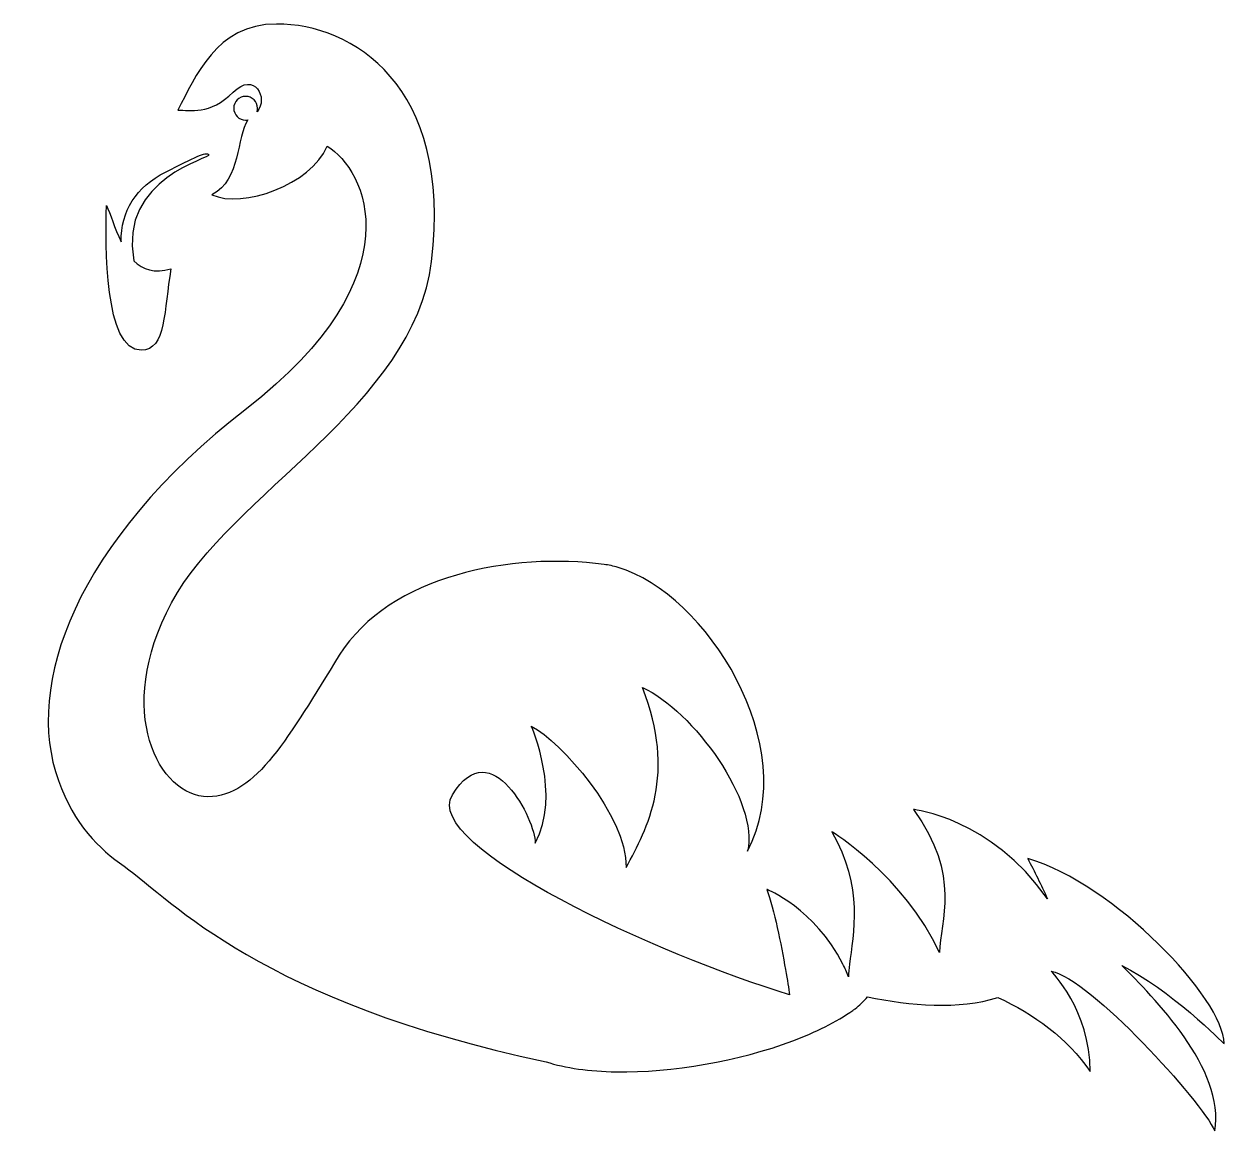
# Model space of a CAD drawing. Header units: centimetres. Extents: x -5.4 to 5.2, y -4.9 to 4.9.
import ezdxf

# ---------------------------------------------------------------- set-up
doc = ezdxf.new("R2010")
doc.units = ezdxf.units.CM
doc.header["$MEASUREMENT"] = 0
doc.layers.add('Layer 1', color=7, linetype='Continuous')

msp = doc.modelspace()

# ---------------------------------------------------------------- linework, layer by layer
at = {"layer": 'Layer 1', "color": 13}
for points, knots in [([(4.29965, -3.43731), (4.57124, -3.70888), (5.22138, -4.35904), (5.12264, -4.90218), (5.12264, -4.90218), (5.00744, -4.63884), (4.01988, -3.55251), (3.67423, -3.48666), (3.67423, -3.48666), (3.67423, -3.48666), (4.01988, -3.83231), (4.01988, -4.3755), (4.01988, -4.3755), (3.81546, -4.07888), (3.5223, -3.86689), (3.2015, -3.71923), (3.2015, -3.71923), (2.86019, -3.83036), (2.42265, -3.79397), (2.04892, -3.71386), (2.04892, -3.71386), (2.01286, -3.75418), (1.97259, -3.79519), (1.93933, -3.81901), (1.93933, -3.81901), (1.93933, -3.81901), (1.93936, -3.81901), (1.93938, -3.81901), (1.93938, -3.81901), (1.93247, -3.82398), (1.92557, -3.82888), (1.9185, -3.83385), (1.9185, -3.83385), (1.77131, -3.9364), (1.58896, -4.02689), (1.387, -4.10343), (1.387, -4.10343), (0.90771, -4.28464), (0.31763, -4.38622), (-0.17812, -4.37799), (-0.17812, -4.37799), (-0.41265, -4.37415), (-0.62617, -4.34568), (-0.7965, -4.28941), (-0.7965, -4.28941), (-3.31404, -3.75889), (-4.10559, -2.86675), (-4.53221, -2.55753), (-4.53221, -2.55753), (-4.75494, -2.40629), (-4.97491, -2.18603), (-5.11511, -1.79844), (-5.11511, -1.79844), (-5.41928, -0.9577), (-4.97189, 0.31262), (-3.45122, 1.49343), (-3.45122, 1.49343), (-1.93053, 2.67405), (-2.39569, 3.62224), (-2.73573, 3.81909), (-2.73573, 3.81909), (-2.87876, 3.47923), (-3.48709, 3.26444), (-3.75538, 3.3897), (-3.75538, 3.3897), (-3.4963, 3.52382), (-3.54173, 3.90323), (-3.43656, 4.05283), (-3.43656, 4.05283), (-3.44331, 4.05151), (-3.45024, 4.05087), (-3.4573, 4.05087), (-3.4573, 4.05087), (-3.51556, 4.05087), (-3.56263, 4.09794), (-3.56263, 4.15623), (-3.56263, 4.15623), (-3.56263, 4.21449), (-3.51556, 4.26153), (-3.4573, 4.26153), (-3.4573, 4.26153), (-3.39904, 4.26153), (-3.35197, 4.21446), (-3.35197, 4.15623), (-3.35197, 4.15623), (-3.35197, 4.14554), (-3.35364, 4.13514), (-3.35657, 4.12527), (-3.35657, 4.12527), (-3.25124, 4.24378), (-3.37977, 4.48672), (-3.56789, 4.2986), (-3.56789, 4.2986), (-3.77366, 4.09286), (-3.95191, 4.14041), (-4.05708, 4.14041), (-4.05708, 4.14041), (-3.90172, 4.43092), (-3.72164, 4.90217), (-3.18393, 4.90217), (-3.18393, 4.90217), (-2.51453, 4.90217), (-1.62408, 4.36747), (-1.8122, 2.79934), (-1.8122, 2.79934), (-1.96561, 1.5204), (-3.59441, 0.74191), (-4.11323, -0.22408), (-4.11323, -0.22408), (-4.63203, -1.19026), (-4.22055, -1.94162), (-3.79128, -1.94162), (-3.79128, -1.94162), (-3.36186, -1.94162), (-3.07561, -1.40489), (-2.62825, -0.68924), (-2.62825, -0.68924), (-2.18105, 0.02641), (-1.08962, 0.22307), (-0.28457, 0.11578), (-0.28457, 0.11578), (-0.24361, 0.11033), (-0.20197, 0.10128), (-0.16035, 0.08911), (-0.16035, 0.08911), (0.61686, -0.13819), (1.47787, -1.49098), (0.98559, -2.42472), (0.98559, -2.42472), (1.09291, -1.9953), (0.50251, -1.17231), (0.05531, -0.97549), (0.05531, -0.97549), (0.35948, -1.74479), (0.10005, -2.21901), (-0.08788, -2.56775), (-0.08788, -2.56775), (-0.08788, -2.1028), (-0.66017, -1.45888), (-0.92849, -1.31569), (-0.92849, -1.31569), (-0.92291, -1.32871), (-0.66282, -1.92831), (-0.89293, -2.35312), (-0.89293, -2.35312), (-0.89293, -2.15627), (-1.27758, -1.36014), (-1.62638, -1.9237), (-1.62638, -1.9237), (-1.91078, -2.38294), (0.22036, -3.3524), (1.35807, -3.6954), (1.35807, -3.6954), (1.35032, -3.64404), (1.33794, -3.5652), (1.32182, -3.47289), (1.32182, -3.47289), (1.28279, -3.24805), (1.22257, -2.94341), (1.15593, -2.76251), (1.15593, -2.76251), (1.15593, -2.76251), (1.58482, -2.93399), (1.82977, -3.42381), (1.82977, -3.42381), (1.84752, -3.45956), (1.86448, -3.49691), (1.88012, -3.5361), (1.88012, -3.5361), (1.88012, -3.50398), (1.88359, -3.46678), (1.88885, -3.425), (1.88885, -3.425), (1.9206, -3.16674), (2.01527, -2.73386), (1.732, -2.25226), (1.732, -2.25226), (1.732, -2.25226), (2.37388, -2.64728), (2.68662, -3.32213), (2.68662, -3.32213), (2.68662, -3.04231), (2.88416, -2.64728), (2.45619, -2.05475), (2.45619, -2.05475), (2.45619, -2.05475), (3.13926, -2.12883), (3.64129, -2.8448), (3.64129, -2.8448), (3.58464, -2.72105), (3.5262, -2.60252), (3.46616, -2.48909), (3.46616, -2.48909), (4.22903, -2.70949), (5.20492, -3.73361), (5.20492, -4.12861), (5.20492, -4.12861), (5.20492, -4.12858), (4.71116, -3.63479), (4.29965, -3.43731)], [0, 0, 0, 0, 0.01960784, 0.01960784, 0.01960784, 0.01960784, 0.03921569, 0.03921569, 0.03921569, 0.03921569, 0.05882353, 0.05882353, 0.05882353, 0.05882353, 0.07843137, 0.07843137, 0.07843137, 0.07843137, 0.09803922, 0.09803922, 0.09803922, 0.09803922, 0.11764706, 0.11764706, 0.11764706, 0.11764706, 0.1372549, 0.1372549, 0.1372549, 0.1372549, 0.15686275, 0.15686275, 0.15686275, 0.15686275, 0.17647059, 0.17647059, 0.17647059, 0.17647059, 0.19607843, 0.19607843, 0.19607843, 0.19607843, 0.21568627, 0.21568627, 0.21568627, 0.21568627, 0.23529412, 0.23529412, 0.23529412, 0.23529412, 0.25490196, 0.25490196, 0.25490196, 0.25490196, 0.2745098, 0.2745098, 0.2745098, 0.2745098, 0.29411765, 0.29411765, 0.29411765, 0.29411765, 0.31372549, 0.31372549, 0.31372549, 0.31372549, 0.33333333, 0.33333333, 0.33333333, 0.33333333, 0.35294118, 0.35294118, 0.35294118, 0.35294118, 0.37254902, 0.37254902, 0.37254902, 0.37254902, 0.39215686, 0.39215686, 0.39215686, 0.39215686, 0.41176471, 0.41176471, 0.41176471, 0.41176471, 0.43137255, 0.43137255, 0.43137255, 0.43137255, 0.45098039, 0.45098039, 0.45098039, 0.45098039, 0.47058824, 0.47058824, 0.47058824, 0.47058824, 0.49019608, 0.49019608, 0.49019608, 0.49019608, 0.50980392, 0.50980392, 0.50980392, 0.50980392, 0.52941176, 0.52941176, 0.52941176, 0.52941176, 0.54901961, 0.54901961, 0.54901961, 0.54901961, 0.56862745, 0.56862745, 0.56862745, 0.56862745, 0.58823529, 0.58823529, 0.58823529, 0.58823529, 0.60784314, 0.60784314, 0.60784314, 0.60784314, 0.62745098, 0.62745098, 0.62745098, 0.62745098, 0.64705882, 0.64705882, 0.64705882, 0.64705882, 0.66666667, 0.66666667, 0.66666667, 0.66666667, 0.68627451, 0.68627451, 0.68627451, 0.68627451, 0.70588235, 0.70588235, 0.70588235, 0.70588235, 0.7254902, 0.7254902, 0.7254902, 0.7254902, 0.74509804, 0.74509804, 0.74509804, 0.74509804, 0.76470588, 0.76470588, 0.76470588, 0.76470588, 0.78431373, 0.78431373, 0.78431373, 0.78431373, 0.80392157, 0.80392157, 0.80392157, 0.80392157, 0.82352941, 0.82352941, 0.82352941, 0.82352941, 0.84313725, 0.84313725, 0.84313725, 0.84313725, 0.8627451, 0.8627451, 0.8627451, 0.8627451, 0.88235294, 0.88235294, 0.88235294, 0.88235294, 0.90196078, 0.90196078, 0.90196078, 0.90196078, 0.92156863, 0.92156863, 0.92156863, 0.92156863, 0.94117647, 0.94117647, 0.94117647, 0.94117647, 0.96078431, 0.96078431, 0.96078431, 0.96078431, 1, 1, 1, 1]), ([(-4.38167, 2.01224), (-4.16093, 2.01224), (-4.18104, 2.37022), (-4.11897, 2.7345), (-4.11897, 2.7345), (-4.26547, 2.68841), (-4.36966, 2.72807), (-4.44684, 2.80509), (-4.44684, 2.80509), (-4.44684, 2.80509), (-4.44684, 2.80528), (-4.44684, 2.80528), (-4.44684, 2.80528), (-4.58511, 3.5446), (-3.75178, 3.7143), (-3.78189, 3.74441), (-3.78189, 3.74441), (-3.812, 3.7747), (-3.90254, 3.72253), (-4.16588, 3.59085), (-4.16588, 3.59085), (-4.42922, 3.45917), (-4.56043, 3.2452), (-4.56043, 2.97395), (-4.56043, 2.97395), (-4.56043, 2.97395), (-4.56059, 2.97376), (-4.56059, 2.97376), (-4.56059, 2.97376), (-4.61885, 3.09409), (-4.65409, 3.22562), (-4.68928, 3.29457), (-4.68928, 3.29457), (-4.69735, 2.94976), (-4.71134, 2.01224), (-4.38167, 2.01224)], [0, 0, 0, 0, 0.1, 0.1, 0.1, 0.1, 0.2, 0.2, 0.2, 0.2, 0.3, 0.3, 0.3, 0.3, 0.4, 0.4, 0.4, 0.4, 0.5, 0.5, 0.5, 0.5, 0.6, 0.6, 0.6, 0.6, 0.7, 0.7, 0.7, 0.7, 0.8, 0.8, 0.8, 0.8, 1, 1, 1, 1])]:
    msp.add_open_spline(points, degree=3, knots=knots, dxfattribs=at)

doc.saveas('drawing.dxf')
